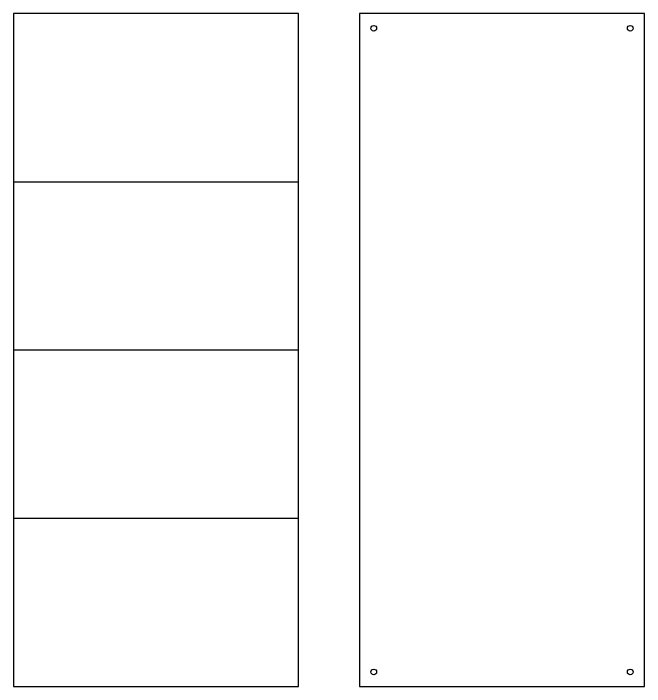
# Model space of a CAD drawing. Header units: millimetres. Extents: x 1707 to 3911, y 2756 to 3954.
# Drawn here: x 2622.2 to 2843.6, y 3717.8 to 3953.8 of the extents above; entities that cross this region are included whole.
import ezdxf

# ---------------------------------------------------------------- set-up
doc = ezdxf.new("R2010")
doc.units = ezdxf.units.MM
doc.layers.add('IN-FURN-STOR', color=104, linetype='Continuous')
doc.layers.add('IN-FURN-WKSF', color=4, linetype='Continuous')

msp = doc.modelspace()

# ---------------------------------------------------------------- linework, layer by layer
at = {"layer": 'IN-FURN-STOR'}
for p, q in [((2722.25, 3953.84), (2622.25, 3953.84)), ((2622.25, 3953.84), (2622.25, 3717.84)), ((2722.25, 3717.84), (2722.25, 3953.84)), ((2843.64, 3953.84), (2743.64, 3953.84)), ((2743.64, 3953.84), (2743.64, 3717.84)), ((2843.64, 3717.84), (2843.64, 3953.84)), ((2622.25, 3894.84), (2722.25, 3894.84)), ((2722.25, 3835.84), (2622.25, 3835.84)), ((2622.25, 3776.84), (2722.25, 3776.84)), ((2622.25, 3717.84), (2722.25, 3717.84)), ((2743.64, 3717.84), (2843.64, 3717.84))]:
    msp.add_line(p, q, dxfattribs=at)
at = {"layer": 'IN-FURN-WKSF'}
for centre in [(2748.64, 3948.64), (2838.64, 3948.64), (2748.64, 3722.95), (2838.64, 3722.95)]:
    msp.add_circle(centre, 1, dxfattribs=at)

doc.saveas('drawing.dxf')
